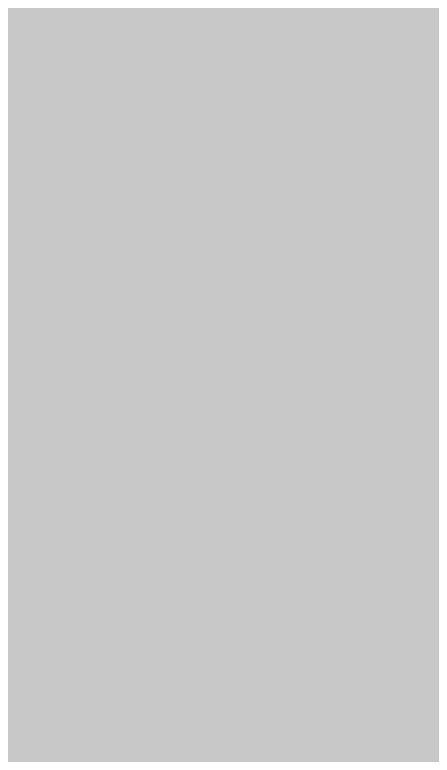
# Model space of a CAD drawing. Header units: inches. Extents: x -18 to 217, y -14 to 159.
# Drawn here: x -4.57339 to -4.56221, y 2.05496 to 2.07476 of the extents above; entities that cross this region are included whole.
import ezdxf

# ---------------------------------------------------------------- set-up
doc = ezdxf.new("R2010")
doc.units = ezdxf.units.IN
doc.layers.add('Fabrication', color=76, linetype='Continuous')
doc.layers.add('Top Overlay', color=2, linetype='Continuous')

msp = doc.modelspace()

# ---------------------------------------------------------------- linework, layer by layer
at = {"layer": 'Fabrication', "const_width": 0.0127}
msp.add_lwpolyline([(4.999749, 0.000071, 1), (-5.000252, 0.000071, 1)], format="xyb", close=True, dxfattribs=at)
msp.add_lwpolyline([(4.999749, 0.000071, 1), (-5.000252, 0.000071, 1)], format="xyb", close=True, dxfattribs=at)
msp.add_lwpolyline([(-4.564286, 2.042028, -1.839785), (-0.000259, -4.999929)], format="xyb", dxfattribs=at)
msp.add_lwpolyline([(-4.564286, 2.042028, -1.839785), (-0.000259, -4.999929)], format="xyb", dxfattribs=at)
msp.add_lwpolyline([(-4.562648, 2.045757), (-4.555574, 2.061863)], dxfattribs=at)
msp.add_lwpolyline([(-4.562648, 2.045757), (-4.555574, 2.061863)], dxfattribs=at)
at = {"layer": 'Top Overlay', "const_width": 0.254}
msp.add_lwpolyline([(-4.564286, 2.042025), (12.391045, 40.652108)], dxfattribs=at)
at = {"layer": 'Top Overlay', "const_width": 0.127}
msp.add_lwpolyline([(-4.627786, 2.042025, 1), (-4.500786, 2.042025, 1)], format="xyb", close=True, dxfattribs=at)

doc.saveas('drawing.dxf')
